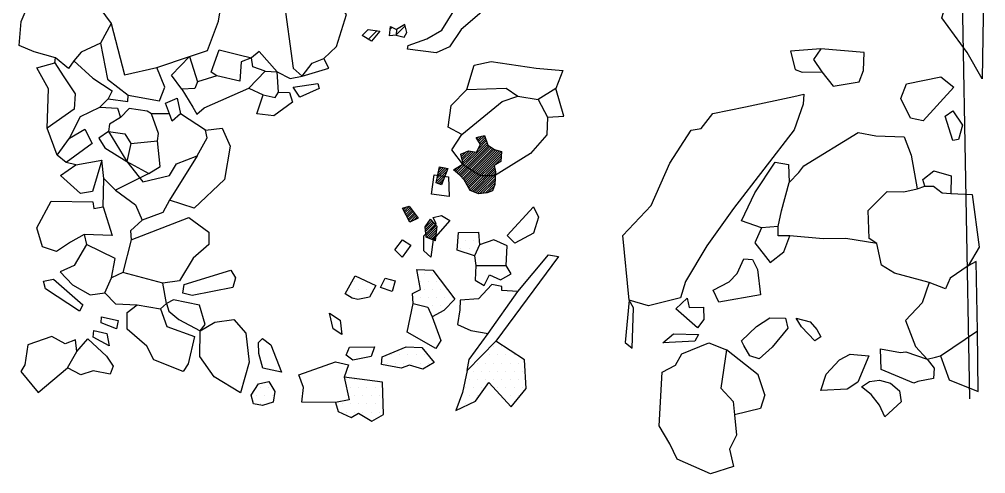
# Model space of a CAD drawing. Header units: metres. Extents: x 1.87 to 3.61, y -19.12 to -15.99.
# Drawn here: x 1.925 to 3.403, y -19.119 to -18.424 of the extents above; entities that cross this region are included whole.
import ezdxf

# ---------------------------------------------------------------- set-up
doc = ezdxf.new("R2010")
doc.units = ezdxf.units.M
doc.header["$LTSCALE"] = 25
doc.header["$MEASUREMENT"] = 0
doc.linetypes.add('STRICHPUNKTX2', pattern=[2, 1, -0.5, 0, -0.5])
doc.layers.get('0').update_dxf_attribs({"linetype": 'CONTINUOUS'})
for name, color, linetype in [('FEUER', 1, 'CONTINUOUS'), ('GRABUNGSGRENZE', 3, 'STRICHPUNKTX2'), ('KNOCHEN', 2, 'CONTINUOUS'), ('KNOCHENSCHRAFF', 2, 'CONTINUOUS'), ('STEINE', 4, 'CONTINUOUS'), ('STEINESCHRAFF', 4, 'CONTINUOUS')]:
    doc.layers.add(name, color=color, linetype=linetype)

# ---------------------------------------------------------------- blocks, each defined once
blk = doc.blocks.new('*X1')
at = {"color": 0}
for p, q in [((262.43, -1860.66), (262.71, -1860.38)), ((262.57, -1860.87), (263.18, -1860.27)), ((262.7, -1861.09), (263.6, -1860.19)), ((262.84, -1861.31), (263.69, -1860.46)), ((262.97, -1861.53), (263.78, -1860.72)), ((259.37, -1865.84), (263.96, -1861.25)), ((259.56, -1866), (264.05, -1861.51)), ((259.75, -1866.16), (264.2, -1861.71)), ((259.93, -1866.34), (264.42, -1861.85)), ((260.1, -1866.52), (264.63, -1861.99)), ((260.27, -1866.71), (264.85, -1862.13)), ((260.44, -1866.89), (265.06, -1862.27)), ((262.61, -1862.25), (263.87, -1860.98)), ((259.18, -1865.68), (262.18, -1862.68)), ((259.99, -1863.09), (260.15, -1862.93)), ((260.06, -1863.38), (260.78, -1862.66)), ((260.13, -1863.66), (261.27, -1862.53)), ((260.2, -1863.95), (261.57, -1862.58)), ((260.27, -1864.24), (261.88, -1862.63)), ((260.58, -1867.11), (265.32, -1862.36)), ((260.7, -1867.33), (265.59, -1862.44)), ((260.83, -1867.56), (265.87, -1862.52)), ((260.96, -1867.79), (266.14, -1862.6)), ((261.08, -1868.01), (266.16, -1862.94)), ((261.21, -1868.24), (266.14, -1863.32)), ((261.34, -1868.47), (266.11, -1863.7)), ((256.33, -1866.75), (257.91, -1865.18)), ((256.43, -1866.31), (257.61, -1865.12)), ((256.52, -1865.86), (257.32, -1865.06)), ((256.61, -1865.41), (257.02, -1865)), ((256.71, -1864.97), (256.73, -1864.94)), ((258.99, -1865.52), (259.5, -1865)), ((261.54, -1868.62), (265.12, -1865.04)), ((265.93, -1864.23), (266.08, -1864.07)), ((256.24, -1867.2), (257.82, -1865.62)), ((256.35, -1867.44), (257.6, -1866.2)), ((261.79, -1868.72), (265.18, -1865.33)), ((262.04, -1868.82), (265.24, -1865.62)), ((262.29, -1868.92), (265.25, -1865.97)), ((262.55, -1869.03), (265.23, -1866.34)), ((256.61, -1867.54), (257.37, -1866.78)), ((256.87, -1867.64), (257.14, -1867.36)), ((262.88, -1869.05), (265.21, -1866.72)), ((263.28, -1869), (265.19, -1867.09)), ((263.68, -1868.96), (265.17, -1867.46)), ((264.11, -1868.87), (265.06, -1867.93)), ((264.68, -1868.66), (264.85, -1868.49)), ((251.19, -1871.55), (251.6, -1871.13)), ((251.31, -1871.78), (252.08, -1871.01)), ((251.07, -1871.32), (251.1, -1871.28)), ((251.43, -1872.01), (252.23, -1871.21)), ((251.55, -1872.25), (252.39, -1871.41)), ((251.67, -1872.48), (252.54, -1871.61)), ((251.79, -1872.71), (252.69, -1871.81)), ((251.91, -1872.94), (252.84, -1872.02)), ((252.04, -1873.17), (252.99, -1872.22)), ((252.16, -1873.41), (253.14, -1872.42)), ((252.76, -1873.15), (253.29, -1872.62)), ((254.52, -1874.23), (255.53, -1873.21)), ((254.55, -1874.55), (255.7, -1873.4)), ((254.58, -1874.87), (255.87, -1873.58)), ((254.61, -1875.19), (256.04, -1873.77)), ((254.64, -1875.52), (256.21, -1873.95)), ((255.14, -1873.25), (255.37, -1873.02)), ((254.75, -1875.76), (256.27, -1874.24)), ((255, -1875.87), (256.23, -1874.64)), ((255.25, -1875.97), (256.18, -1875.04)), ((255.5, -1876.07), (256.13, -1875.44)), ((255.75, -1876.18), (256.09, -1875.84)), ((256, -1876.28), (256.04, -1876.24))]:
    blk.add_line(p, q, dxfattribs=at)
blk = doc.blocks.new('*X6')
at = {"color": 0}
for p, q in [((261.25, -1875), (261.25, -1875)), ((262.5, -1875), (262.5, -1875)), ((260.625, -1876.25), (260.625, -1876.25)), ((261.875, -1876.25), (261.875, -1876.25)), ((260, -1877.5), (260, -1877.5)), ((261.25, -1877.5), (261.25, -1877.5)), ((262.5, -1877.5), (262.5, -1877.5)), ((254.375, -1881.25), (254.375, -1881.25)), ((255.625, -1881.25), (255.625, -1881.25)), ((243.75, -1882.5), (243.75, -1882.5)), ((245, -1882.5), (245, -1882.5)), ((253.75, -1882.5), (253.75, -1882.5)), ((255, -1882.5), (255, -1882.5)), ((256.25, -1882.5), (256.25, -1882.5)), ((243.125, -1883.75), (243.125, -1883.75)), ((244.375, -1883.75), (244.375, -1883.75)), ((245.625, -1883.75), (245.625, -1883.75)), ((254.375, -1883.75), (254.375, -1883.75)), ((255.625, -1883.75), (255.625, -1883.75)), ((256.875, -1883.75), (256.875, -1883.75)), ((243.75, -1885), (243.75, -1885)), ((245, -1885), (245, -1885)), ((253.75, -1885), (253.75, -1885)), ((255, -1885), (255, -1885)), ((256.25, -1885), (256.25, -1885)), ((257.5, -1885), (257.5, -1885)), ((258.75, -1885), (258.75, -1885)), ((254.375, -1886.25), (254.375, -1886.25)), ((255.625, -1886.25), (255.625, -1886.25)), ((256.875, -1886.25), (256.875, -1886.25)), ((256.25, -1887.5), (256.25, -1887.5)), ((265, -1892.5), (265, -1892.5)), ((266.25, -1892.5), (266.25, -1892.5)), ((249.375, -1893.75), (249.375, -1893.75)), ((250.625, -1893.75), (250.625, -1893.75)), ((251.875, -1893.75), (251.875, -1893.75)), ((253.125, -1893.75), (253.125, -1893.75)), ((254.375, -1893.75), (254.375, -1893.75)), ((264.375, -1893.75), (264.375, -1893.75)), ((265.625, -1893.75), (265.625, -1893.75)), ((266.875, -1893.75), (266.875, -1893.75)), ((268.125, -1893.75), (268.125, -1893.75)), ((248.75, -1895), (248.75, -1895)), ((250, -1895), (250, -1895)), ((251.25, -1895), (251.25, -1895)), ((252.5, -1895), (252.5, -1895)), ((253.75, -1895), (253.75, -1895)), ((255, -1895), (255, -1895)), ((261.875, -1896.25), (261.875, -1896.25)), ((262.5, -1895), (262.5, -1895)), ((263.125, -1896.25), (263.125, -1896.25)), ((263.75, -1895), (263.75, -1895)), ((264.375, -1896.25), (264.375, -1896.25)), ((265, -1895), (265, -1895)), ((265.625, -1896.25), (265.625, -1896.25)), ((266.25, -1895), (266.25, -1895)), ((266.875, -1896.25), (266.875, -1896.25)), ((267.5, -1895), (267.5, -1895)), ((268.125, -1896.25), (268.125, -1896.25)), ((268.75, -1895), (268.75, -1895)), ((269.375, -1896.25), (269.375, -1896.25)), ((242.5, -1897.5), (242.5, -1897.5)), ((243.75, -1897.5), (243.75, -1897.5)), ((261.25, -1897.5), (261.25, -1897.5)), ((262.5, -1897.5), (262.5, -1897.5)), ((263.75, -1897.5), (263.75, -1897.5)), ((265, -1897.5), (265, -1897.5)), ((266.25, -1897.5), (266.25, -1897.5)), ((267.5, -1897.5), (267.5, -1897.5)), ((268.75, -1897.5), (268.75, -1897.5)), ((229.375, -1898.75), (229.375, -1898.75)), ((230.625, -1898.75), (230.625, -1898.75)), ((243.125, -1898.75), (243.125, -1898.75)), ((244.375, -1898.75), (244.375, -1898.75)), ((245.625, -1898.75), (245.625, -1898.75)), ((246.875, -1898.75), (246.875, -1898.75)), ((260.625, -1898.75), (260.625, -1898.75)), ((261.875, -1898.75), (261.875, -1898.75)), ((263.125, -1898.75), (263.125, -1898.75)), ((265.625, -1898.75), (265.625, -1898.75)), ((266.875, -1898.75), (266.875, -1898.75)), ((268.125, -1898.75), (268.125, -1898.75)), ((269.375, -1898.75), (269.375, -1898.75)), ((228.75, -1900), (228.75, -1900)), ((230, -1900), (230, -1900)), ((231.25, -1900), (231.25, -1900)), ((243.75, -1900), (243.75, -1900)), ((245, -1900), (245, -1900)), ((246.25, -1900), (246.25, -1900)), ((247.5, -1900), (247.5, -1900)), ((261.25, -1900), (261.25, -1900)), ((262.5, -1900), (262.5, -1900)), ((266.25, -1900), (266.25, -1900)), ((267.5, -1900), (267.5, -1900)), ((268.75, -1900), (268.75, -1900)), ((229.375, -1901.25), (229.375, -1901.25)), ((241.875, -1901.25), (241.875, -1901.25)), ((243.125, -1901.25), (243.125, -1901.25)), ((244.375, -1901.25), (244.375, -1901.25)), ((245.625, -1901.25), (245.625, -1901.25)), ((246.875, -1901.25), (246.875, -1901.25)), ((260.625, -1901.25), (260.625, -1901.25)), ((242.5, -1902.5), (242.5, -1902.5)), ((243.75, -1902.5), (243.75, -1902.5)), ((245, -1902.5), (245, -1902.5)), ((246.25, -1902.5), (246.25, -1902.5)), ((247.5, -1902.5), (247.5, -1902.5))]:
    blk.add_line(p, q, dxfattribs=at)
blk = doc.blocks.new('*X8')
at = {"color": 0}
for p, q in [((249.52, -1825.84), (255.47, -1819.89)), ((249.95, -1827.17), (256.61, -1820.51)), ((250.03, -1823.56), (253.73, -1819.86)), ((251.05, -1820.78), (251.39, -1820.44)), ((250.88, -1828.01), (257.32, -1821.58)), ((251.84, -1828.82), (256.54, -1824.12)), ((253.45, -1828.98), (255.79, -1826.64)), ((245.86, -1845.41), (247.17, -1844.1)), ((249.16, -1843.87), (249.46, -1843.58)), ((250.08, -1844.73), (251.45, -1843.35)), ((250.02, -1844.78), (250.08, -1844.73))]:
    blk.add_line(p, q, dxfattribs=at)

msp = doc.modelspace()

# ---------------------------------------------------------------- linework, layer by layer
at = {"layer": 'GRABUNGSGRENZE', "flags": 128}
msp.add_lwpolyline([(3.3328, -15.9914), (3.3351, -16.1676), (3.256, -16.2652), (3.2157, -16.371), (3.2323, -16.4647), (3.2857, -16.5085), (3.3529, -16.5112), (3.3458, -17.2629), (3.378, -19.0048)], dxfattribs=at)
at = {"layer": 'KNOCHEN'}
for points in [[(2.5885, -18.654), (2.6033, -18.6449), (2.5997, -18.6301), (2.6115, -18.625), (2.6237, -18.6271), (2.6298, -18.6154), (2.6232, -18.6047), (2.6359, -18.6017), (2.641, -18.6164), (2.6512, -18.6231), (2.6618, -18.6261), (2.6608, -18.6414), (2.6506, -18.6475), (2.6526, -18.6572), (2.6516, -18.6765), (2.648, -18.6862), (2.6399, -18.6892), (2.6266, -18.6907), (2.6139, -18.6856), (2.6048, -18.6693), (2.5982, -18.6622), (2.5885, -18.654)], [(2.562, -18.6738), (2.5671, -18.6494), (2.5799, -18.652), (2.5702, -18.6769), (2.562, -18.6738)], [(2.5217, -18.7344), (2.5105, -18.713), (2.5207, -18.7099), (2.5345, -18.7283), (2.5217, -18.7344)], [(2.5466, -18.7573), (2.5451, -18.7415), (2.5533, -18.7298), (2.5629, -18.7405), (2.5604, -18.7629), (2.5466, -18.7573)]]:
    msp.add_lwpolyline(points, dxfattribs=at)
at = {"layer": 'STEINE'}
for points in [[(3.397, -18.5147), (3.3741, -18.4744), (3.3355, -18.4214), (3.3406, -18.4051), (3.3351, -18.3939), (3.3249, -18.3527), (3.3361, -18.3481), (3.3392, -18.3308), (3.3606, -18.3212), (3.3663, -18.2464), (3.3665, -18.1349), (3.3935, -18.1293), (3.4025, -18.1976), (3.397, -18.5147)], [(2.5476, -18.4534), (2.5705, -18.4402), (2.6006, -18.3914), (2.6588, -18.281), (2.7005, -18.3091), (2.6571, -18.39), (2.6005, -18.4392), (2.5827, -18.4657), (2.5623, -18.4748), (2.518, -18.4692), (2.519, -18.4636), (2.5476, -18.4534)], [(2.0738, -18.3612), (2.0478, -18.4064), (2.0651, -18.4299), (2.0853, -18.5088), (2.1347, -18.4976), (2.1846, -18.4804), (2.2121, -18.4713), (2.229, -18.4265), (2.2387, -18.367), (2.199, -18.3542), (2.167, -18.3557), (2.1293, -18.3724), (2.1191, -18.3271), (2.0901, -18.3235), (2.0738, -18.3612)], [(2.008, -18.4873), (1.9998, -18.499), (1.98, -18.4827), (1.9474, -18.4735), (1.9245, -18.4638), (1.9271, -18.4271), (1.9511, -18.3707)], [(2.341, -18.3839), (2.3288, -18.3895), (2.3434, -18.4984), (2.3571, -18.5107), (2.3724, -18.4909), (2.3902, -18.4837), (2.4096, -18.4655), (2.4249, -18.4161), (2.4132, -18.4018), (2.3899, -18.3825), (2.369, -18.3809)], [(2.0651, -18.4299), (2.0487, -18.4604), (2.0192, -18.4741), (2.008, -18.4873)], [(2.4488, -18.4482), (2.458, -18.439), (2.4758, -18.4416), (2.4631, -18.4569), (2.4488, -18.4482)], [(2.4906, -18.4488), (2.4921, -18.4345), (2.5013, -18.4391), (2.5007, -18.4478), (2.4906, -18.4488)], [(2.5007, -18.4478), (2.5129, -18.4508), (2.517, -18.4437), (2.514, -18.4315), (2.5013, -18.4391)], [(2.0487, -18.4604), (2.0593, -18.5154), (2.0909, -18.5398), (2.1387, -18.5486), (2.1469, -18.5277), (2.1347, -18.4976)], [(2.2268, -18.51), (2.2177, -18.5044), (2.2304, -18.4703), (2.261, -18.478), (2.2798, -18.4826)], [(2.3006, -18.503), (2.3189, -18.504), (2.2915, -18.4729), (2.2798, -18.4826)], [(3.1502, -18.469), (3.1039, -18.4725), (3.111, -18.5005), (3.1216, -18.5046), (3.1517, -18.5041)], [(3.1502, -18.469), (3.139, -18.4853), (3.1517, -18.5041), (3.1695, -18.526), (3.2092, -18.5195), (3.2158, -18.5022), (3.2169, -18.4747), (3.1502, -18.469)], [(1.9789, -18.4903), (1.98, -18.4827)], [(2.008, -18.4873), (2.0369, -18.5138), (2.0664, -18.5332), (2.0603, -18.5454), (2.0476, -18.5581)], [(2.1733, -18.5308), (2.1571, -18.5089), (2.1846, -18.4804), (2.1968, -18.5196), (2.1932, -18.5298), (2.1733, -18.5308)], [(2.1733, -18.5308), (2.1901, -18.5583), (2.1962, -18.569), (2.2074, -18.5593), (2.2756, -18.5289), (2.3006, -18.503), (2.2818, -18.4963), (2.2798, -18.4826), (2.264, -18.4887), (2.2619, -18.5182), (2.2268, -18.51), (2.1968, -18.5196)], [(2.3189, -18.504), (2.3388, -18.5142), (2.3571, -18.5107), (2.3978, -18.4985), (2.3902, -18.4837)], [(2.609, -18.5309), (2.6203, -18.4937), (2.6463, -18.4882), (2.715, -18.4984), (2.7557, -18.5021), (2.7449, -18.5295), (2.7179, -18.5463)], [(1.9671, -18.5901), (1.9692, -18.53), (1.9515, -18.4979), (1.9789, -18.4903), (1.9916, -18.5102), (2.0099, -18.5377), (2.0084, -18.5611), (1.9671, -18.5901)], [(2.2756, -18.5289), (2.2975, -18.5391), (2.3158, -18.5432), (2.3209, -18.5351), (2.3189, -18.504)], [(3.3068, -18.5792), (3.2875, -18.5751), (3.2728, -18.545), (3.2814, -18.5226), (3.3339, -18.5115), (3.3537, -18.5273), (3.3068, -18.5792)], [(2.3535, -18.5427), (2.3433, -18.5275), (2.381, -18.5219), (2.383, -18.5295), (2.3535, -18.5427)], [(2.6013, -18.6001), (2.5805, -18.5889), (2.5851, -18.5558), (2.609, -18.5309), (2.6691, -18.5289), (2.6869, -18.5412)], [(2.7322, -18.5733), (2.7571, -18.5718), (2.7449, -18.5295)], [(2.0603, -18.5454), (2.0903, -18.5495), (2.0909, -18.5398)], [(2.1544, -18.5684), (2.1479, -18.5521), (2.1657, -18.5445), (2.1712, -18.5685)], [(2.3209, -18.5351), (2.3377, -18.5356), (2.3423, -18.5504), (2.3138, -18.5712), (2.2878, -18.5681), (2.2975, -18.5391)], [(2.6511, -18.6633), (2.6297, -18.6632), (2.6038, -18.6469), (2.586, -18.6235), (2.6013, -18.6001), (2.663, -18.5493), (2.6869, -18.5412), (2.7179, -18.5463), (2.7322, -18.5733), (2.7311, -18.6003), (2.7066, -18.6292), (2.6511, -18.6633)], [(2.8908, -18.7089), (2.9194, -18.6438), (2.952, -18.5934), (2.9673, -18.5909), (2.9851, -18.568), (3.035, -18.5574), (3.1089, -18.5417), (3.1246, -18.5382), (3.1236, -18.5535), (3.1098, -18.5926), (3.017, -18.7132), (2.9762, -18.7706), (2.9436, -18.825), (2.9359, -18.85), (2.887, -18.8621), (2.857, -18.8534), (2.8475, -18.7547), (2.8908, -18.7089)], [(2.0012, -18.6054), (2.018, -18.5723), (2.0476, -18.5581), (2.0745, -18.5597), (2.0791, -18.5739), (2.0623, -18.5841), (2.0608, -18.5953), (2.0892, -18.6411), (2.1136, -18.6727), (2.1543, -18.6626), (2.165, -18.6448), (2.1966, -18.6326), (2.2119, -18.6052), (2.2094, -18.5934), (2.1712, -18.5685), (2.1585, -18.5796), (2.1544, -18.5684), (2.1265, -18.5684), (2.1198, -18.5643), (2.0924, -18.5602), (2.0791, -18.5739)], [(2.0608, -18.5953), (2.0857, -18.5989), (2.0953, -18.6136), (2.1356, -18.6096), (2.1376, -18.5984), (2.1265, -18.5684)], [(3.3521, -18.6093), (3.3404, -18.5721), (3.3521, -18.564), (3.3669, -18.5859), (3.3612, -18.6078), (3.3521, -18.6093)], [(1.9823, -18.6318), (1.9671, -18.5901)], [(1.9823, -18.6318), (2.0012, -18.6054), (2.0246, -18.5917), (2.0358, -18.6136), (1.996, -18.643), (1.9823, -18.6318)], [(2.2094, -18.5934), (2.2348, -18.5904), (2.247, -18.6179), (2.2383, -18.6688), (2.1919, -18.713), (2.1543, -18.7003)], [(2.0608, -18.5953), (2.046, -18.6054), (2.0551, -18.6202), (2.0892, -18.6411)], [(3.2363, -18.7669), (3.1885, -18.7592), (3.1539, -18.7597), (3.103, -18.755), (3.0852, -18.755), (3.0852, -18.7407), (3.0903, -18.7168), (3.1021, -18.6736), (3.1168, -18.6583), (3.1245, -18.6481), (3.2075, -18.5969), (3.2345, -18.602), (3.2778, -18.6036), (3.2884, -18.6316), (3.2975, -18.683)], [(2.0953, -18.6136), (2.0892, -18.6411), (2.1228, -18.6595), (2.1401, -18.6488), (2.1356, -18.6096)], [(2.1966, -18.6326), (2.1543, -18.7003), (2.1441, -18.7196), (2.1125, -18.7313)], [(1.9874, -18.6629), (2.0108, -18.6466), (2.0505, -18.6395), (2.0362, -18.6874), (2.0179, -18.6904), (1.9874, -18.6629)], [(2.0108, -18.6466), (1.996, -18.643)], [(2.054, -18.6675), (2.0505, -18.6395)], [(3.0597, -18.7427), (3.0292, -18.732), (3.0496, -18.6893), (3.0807, -18.6425), (3.1011, -18.6461), (3.1021, -18.6736)], [(2.1228, -18.6595), (2.0718, -18.6854)], [(2.5549, -18.6911), (2.559, -18.6616), (2.5809, -18.6647), (2.5818, -18.6947), (2.5549, -18.6911)], [(3.3097, -18.6789), (3.3062, -18.6688), (3.323, -18.6555), (3.3495, -18.6632), (3.3494, -18.6902)], [(2.053, -18.7108), (2.054, -18.6675), (2.0718, -18.6854), (2.1023, -18.7078), (2.1125, -18.7313), (2.0946, -18.7475), (2.0956, -18.7613), (2.0829, -18.8111), (2.0655, -18.8192)], [(3.3411, -18.8363), (3.3161, -18.8266), (3.2632, -18.8122), (3.2434, -18.8), (3.2363, -18.7669), (3.2241, -18.7592), (3.2226, -18.7165), (3.2517, -18.6875), (3.2771, -18.6876), (3.2975, -18.683), (3.3097, -18.6789), (3.3225, -18.679), (3.3362, -18.6892), (3.3494, -18.6902), (3.382, -18.6918), (3.3926, -18.7727), (3.3757, -18.8012), (3.3482, -18.82), (3.3411, -18.8363)], [(2.0666, -18.7546), (2.0239, -18.753), (2.003, -18.7647), (1.9816, -18.7789), (1.9602, -18.7718), (1.9511, -18.7427), (1.9731, -18.702), (2.0367, -18.7032), (2.0387, -18.7133), (2.053, -18.7108), (2.0666, -18.7546)], [(2.6708, -18.7544), (2.7111, -18.7107), (2.7187, -18.7265), (2.711, -18.7509), (2.6825, -18.7666), (2.6708, -18.7544)], [(2.543, -18.7782), (2.5431, -18.7553), (2.5619, -18.737), (2.5574, -18.7273), (2.5701, -18.7242), (2.5828, -18.7319), (2.5573, -18.7609), (2.5537, -18.7878), (2.543, -18.7782)], [(2.0956, -18.7613), (2.1838, -18.7273), (2.2143, -18.7497), (2.2142, -18.7685), (2.1903, -18.7894), (2.1694, -18.824), (2.1439, -18.8275)], [(3.0852, -18.7407), (3.0597, -18.7427), (3.0495, -18.7656), (3.0729, -18.7962), (3.0938, -18.7794), (3.103, -18.755)], [(2.0239, -18.753), (2.0274, -18.7683)], [(2.6209, -18.7859), (2.5944, -18.7772), (2.596, -18.7502), (2.6266, -18.7493), (2.6281, -18.7691), (2.6209, -18.7859)], [(2.0274, -18.7683), (2.0086, -18.8003), (1.9872, -18.81), (2.006, -18.8299), (2.0329, -18.8457), (2.0553, -18.8426), (2.0655, -18.8192), (2.0712, -18.7897), (2.0274, -18.7683)], [(2.4988, -18.7766), (2.5105, -18.7613), (2.5232, -18.7695), (2.5099, -18.7878), (2.4988, -18.7766)], [(2.6209, -18.7859), (2.6229, -18.8007), (2.6692, -18.8007), (2.6708, -18.7702), (2.6505, -18.761), (2.6281, -18.7691)], [(2.687, -18.8405), (2.7339, -18.784), (2.7492, -18.7866), (2.6533, -18.9163), (2.6095, -18.9615), (2.6125, -18.9447), (2.6416, -18.9045)], [(2.9944, -18.8567), (2.9858, -18.8383), (3.0102, -18.8256), (3.0225, -18.8129), (3.0327, -18.7905), (3.0459, -18.7916), (3.0535, -18.8069), (3.0581, -18.8455), (2.9944, -18.8567)], [(3.3161, -18.8266), (3.3054, -18.8576), (3.2799, -18.8845), (3.2951, -18.9248), (3.3129, -18.9441), (3.3257, -18.9411), (3.3333, -18.9391), (3.3898, -18.9005), (3.388, -18.7946), (3.3757, -18.8012)], [(2.1439, -18.8275), (2.0829, -18.8111)], [(2.1744, -18.8428), (2.1765, -18.8296), (2.2478, -18.8078), (2.2554, -18.8195), (2.2513, -18.8343), (2.1887, -18.8464), (2.1744, -18.8428)], [(2.5271, -18.8586), (2.5261, -18.8433), (2.5379, -18.8372), (2.5323, -18.8067), (2.5572, -18.8077), (2.5908, -18.852), (2.574, -18.8693), (2.5561, -18.879)], [(2.6229, -18.8007), (2.6219, -18.8231), (2.6356, -18.8312), (2.6438, -18.8149), (2.6606, -18.8226), (2.6769, -18.8135), (2.6692, -18.8007)], [(2.0166, -18.8706), (1.9647, -18.8364), (1.9617, -18.8247), (1.977, -18.8217), (2.0217, -18.8609), (2.0166, -18.8706)], [(2.0553, -18.8426), (2.0716, -18.859), (2.1047, -18.861), (2.1403, -18.8667), (2.1495, -18.8586), (2.1439, -18.8275)], [(2.4228, -18.8437), (2.4381, -18.8162), (2.4697, -18.831), (2.46, -18.8488), (2.4422, -18.8528), (2.4335, -18.8508), (2.4228, -18.8437)], [(2.4768, -18.8341), (2.4839, -18.8198), (2.4992, -18.8239), (2.4946, -18.8402), (2.4768, -18.8341)], [(2.6473, -18.8297), (2.6269, -18.8516), (2.5989, -18.8536), (2.5984, -18.8683), (2.5948, -18.8907), (2.6151, -18.8999), (2.6416, -18.9045), (2.687, -18.8405), (2.6626, -18.8389), (2.6626, -18.8328), (2.6473, -18.8297)], [(2.1495, -18.8586), (2.153, -18.8703), (2.1683, -18.883), (2.2013, -18.9004), (2.209, -18.8907), (2.1999, -18.8612), (2.1602, -18.853), (2.1495, -18.8586)], [(2.5179, -18.9028), (2.5271, -18.8586), (2.5495, -18.8642), (2.5561, -18.879), (2.5693, -18.9156), (2.5617, -18.9278), (2.5179, -18.9028)], [(2.857, -18.8534), (2.8513, -18.9186), (2.862, -18.9272), (2.8641, -18.8656), (2.857, -18.8534)], [(2.9287, -18.8667), (2.9461, -18.8505), (2.9491, -18.8647), (2.971, -18.8643), (2.9715, -18.8831), (2.9618, -18.8958), (2.9287, -18.8667)], [(2.1403, -18.8667), (2.1499, -18.8937), (2.1922, -18.9095), (2.1829, -18.9512), (2.1753, -18.9629), (2.1305, -18.9451), (2.1193, -18.9242), (2.0894, -18.8982), (2.0894, -18.8727), (2.1047, -18.861)], [(2.3989, -18.8737), (2.4151, -18.8844), (2.4176, -18.9063), (2.4044, -18.8976), (2.3989, -18.8737)], [(2.0497, -18.8884), (2.0502, -18.8793), (2.0756, -18.8849), (2.0731, -18.8976), (2.0497, -18.8884)], [(2.2226, -18.9711), (2.2008, -18.9401), (2.2013, -18.9004), (2.2237, -18.8872), (2.2528, -18.8831), (2.2711, -18.904), (2.2761, -18.9483), (2.2628, -18.9956), (2.2226, -18.9711)], [(3.0289, -18.9158), (3.0519, -18.8939), (3.0723, -18.8807), (3.0962, -18.8812), (3.0997, -18.8965), (3.0758, -18.9255), (3.0559, -18.9433), (3.0416, -18.9387), (3.0325, -18.9229), (3.0289, -18.9158)], [(3.1125, -18.8813), (3.1343, -18.8869), (3.1445, -18.8986), (3.1506, -18.9098), (3.1414, -18.9159), (3.1206, -18.8945), (3.1125, -18.8813)], [(2.0374, -18.9103), (2.0384, -18.9001), (2.0583, -18.9047), (2.0618, -18.9236), (2.0374, -18.9103)], [(3.3333, -18.9391), (3.3465, -18.9757), (3.3912, -18.9936), (3.3898, -18.9005)], [(2.0124, -18.9322), (2.0104, -18.9144), (1.9946, -18.9204), (1.9743, -18.9092), (1.9376, -18.9219), (1.933, -18.9524), (1.9269, -18.9626), (1.9533, -18.9952), (1.9982, -18.9571), (2.0124, -18.9322)], [(2.0124, -18.9322), (2.0293, -18.9128), (2.0577, -18.9394), (2.0679, -18.9546), (2.0633, -18.9669), (2.0373, -18.9617), (2.0185, -18.9678), (1.9982, -18.9571)], [(2.3254, -18.9636), (2.2969, -18.9575), (2.2909, -18.9351), (2.2904, -18.9183), (2.2965, -18.9122), (2.3092, -18.9219), (2.3254, -18.9636)], [(2.6095, -18.9615), (2.6023, -18.9951), (2.5921, -19.0225), (2.6221, -19.0083), (2.6425, -18.9799), (2.6766, -19.0171), (2.6995, -18.9891), (2.697, -18.9448), (2.6533, -18.9163)], [(2.9088, -18.9191), (2.9251, -18.9054), (2.9633, -18.906), (2.9577, -18.9162), (2.9088, -18.9191)], [(2.4242, -18.9378), (2.4293, -18.9256), (2.468, -18.9252), (2.4624, -18.9399), (2.4344, -18.9455), (2.4242, -18.9378)], [(2.4782, -18.9522), (2.4797, -18.9404), (2.5164, -18.9252), (2.5403, -18.9263), (2.5591, -18.9492), (2.5418, -18.9594), (2.5214, -18.9532), (2.5087, -18.9578), (2.4782, -18.9522)], [(2.9818, -19.1193), (2.9305, -19.0968), (2.9193, -19.0734), (2.903, -19.0459), (2.9077, -18.9639), (2.9281, -18.9533), (2.9378, -18.936), (2.9791, -18.9187), (3.006, -18.9295), (2.9973, -18.9885), (3.0161, -19.0089), (3.0186, -19.0292), (3.0216, -19.0603), (3.0109, -19.0817), (3.017, -19.1081), (2.9818, -19.1193)], [(3.065, -18.9988), (3.0548, -18.9677), (3.006, -18.9295)], [(3.2925, -18.9808), (3.2427, -18.9598), (3.2417, -18.9283), (3.2722, -18.9339), (3.2804, -18.9329), (3.3129, -18.9441), (3.3236, -18.9579), (3.3226, -18.9737), (3.2986, -18.9782), (3.2925, -18.9808)], [(3.1505, -18.9918), (3.1587, -18.9668), (3.1791, -18.945), (3.1954, -18.9363), (3.2239, -18.9389), (3.207, -18.9791), (3.1907, -18.9898), (3.1505, -18.9918)], [(2.3564, -19.01), (2.359, -18.9871), (2.3519, -18.9678), (2.4079, -18.948), (2.4278, -18.9526), (2.4216, -18.9714), (2.4292, -19.006), (2.4083, -19.0101), (2.3564, -19.01)], [(2.4083, -19.0101), (2.4124, -19.0243), (2.4322, -19.0335), (2.4434, -19.0264), (2.4638, -19.0387), (2.4816, -19.0285), (2.4802, -18.9791), (2.4216, -18.9714)], [(3.2126, -18.9862), (3.2248, -18.9781), (3.2401, -18.9761), (3.2569, -18.9807), (3.2706, -18.9924), (3.2731, -19.0092), (3.2482, -19.0321), (3.24, -19.0143), (3.2273, -18.998), (3.2126, -18.9862)], [(2.2791, -18.9992), (2.2903, -18.9819), (2.3061, -18.9779), (2.3152, -18.9937), (2.3126, -19.0099), (2.2964, -19.015), (2.2826, -19.0125), (2.2791, -18.9992)], [(3.065, -18.9988), (3.0583, -19.0196), (3.0186, -19.0292)]]:
    msp.add_lwpolyline(points, dxfattribs=at)

# ---------------------------------------------------------------- block references
at = {"layer": 'FEUER', "xscale": 0.01, "yscale": 0.01, "zscale": 0.01}
msp.add_blockref('*X8', (0, 0), dxfattribs=at)
at = {"layer": 'KNOCHENSCHRAFF', "xscale": 0.01, "yscale": 0.01, "zscale": 0.01}
msp.add_blockref('*X1', (0, 0), dxfattribs=at)
at = {"layer": 'STEINESCHRAFF', "xscale": 0.01, "yscale": 0.01, "zscale": 0.01}
msp.add_blockref('*X6', (0, 0), dxfattribs=at)

doc.saveas('drawing.dxf')
